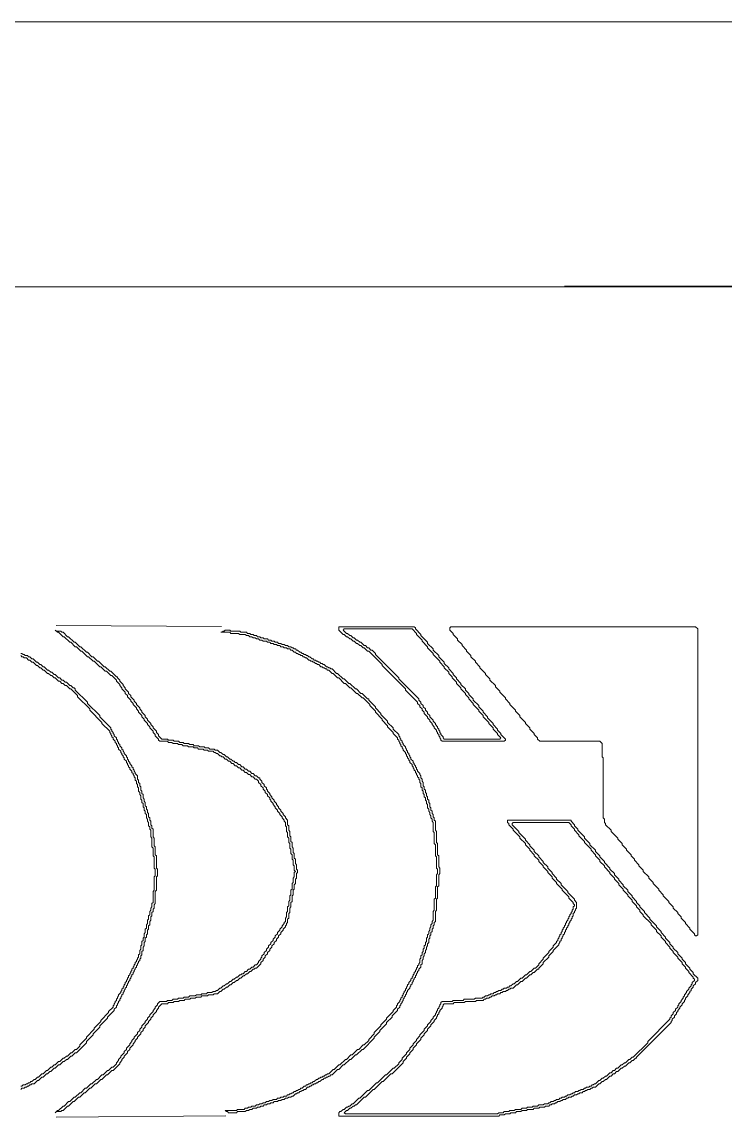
# Model space of a CAD drawing. Extents: x 233 to 5195, y 274 to 7291.
# Drawn here: x 1681 to 2314, y 6306 to 7291 of the extents above; entities that cross this region are included whole.
import ezdxf

# ---------------------------------------------------------------- set-up
doc = ezdxf.new("R2010")
doc.units = 0
for name, color, linetype, lineweight in [('TRACE_CURVE', 6, 'Continuous', 0), ('TRACE_STRAIGHT', 5, 'Continuous', 0), ('TRACE_TEXT_SYMBOL', 6, 'Continuous', 0)]:
    doc.layers.add(name, color=color, linetype=linetype, lineweight=lineweight)

msp = doc.modelspace()

# ---------------------------------------------------------------- linework, layer by layer
at = {"layer": 'TRACE_CURVE', "color": 6}
for points in [[(1711, 6744), (1713, 6742), (1714, 6742), (1718, 6738), (1719, 6738), (1724, 6733), (1725, 6733), (1729, 6729), (1730, 6729), (1734, 6725), (1735, 6725), (1740, 6720), (1741, 6720), (1745, 6716), (1746, 6716), (1751, 6711), (1752, 6711), (1756, 6707), (1757, 6707), (1761, 6703), (1762, 6703), (1766, 6699), (1766, 6698), (1769, 6695), (1769, 6694), (1771, 6692), (1771, 6691), (1774, 6688), (1774, 6687), (1776, 6685), (1776, 6684), (1779, 6681), (1779, 6680), (1781, 6678), (1781, 6677), (1784, 6674), (1784, 6673), (1786, 6671), (1786, 6670), (1789, 6667), (1789, 6666), (1791, 6664), (1791, 6663), (1794, 6660), (1794, 6659), (1796, 6657), (1796, 6656), (1799, 6653), (1799, 6652), (1801, 6650), (1801, 6649), (1804, 6646), (1804, 6645), (1805, 6644), (1812, 6644), (1813, 6643), (1816, 6643), (1817, 6642), (1821, 6642), (1822, 6641), (1825, 6641), (1826, 6640), (1830, 6640), (1831, 6639)], [(1745, 6720), (1744, 6720), (1740, 6724), (1739, 6724), (1734, 6729), (1733, 6729), (1729, 6733), (1728, 6733), (1723, 6738), (1722, 6738), (1718, 6742), (1717, 6742), (1716, 6743), (1712, 6743), (1711, 6744)], [(1864, 6744), (1863, 6743), (1862, 6743), (1861, 6742), (1860, 6742), (1868, 6742), (1869, 6741), (1876, 6741), (1877, 6740), (1882, 6740), (1883, 6739), (1885, 6739), (1886, 6738), (1888, 6738), (1889, 6737), (1891, 6737), (1892, 6736), (1894, 6736), (1895, 6735), (1897, 6735), (1898, 6734), (1901, 6734), (1902, 6733), (1904, 6733), (1905, 6732), (1907, 6732), (1908, 6731), (1910, 6731), (1911, 6730), (1913, 6730), (1914, 6729), (1916, 6729), (1917, 6728), (1919, 6728), (1920, 6727), (1922, 6727), (1923, 6726), (1924, 6726), (1926, 6724), (1927, 6724), (1928, 6723), (1929, 6723), (1930, 6722), (1931, 6722), (1932, 6721), (1933, 6721), (1934, 6720), (1935, 6720), (1936, 6719), (1937, 6719), (1939, 6717), (1940, 6717), (1941, 6716), (1942, 6716), (1943, 6715), (1944, 6715), (1945, 6714), (1946, 6714), (1947, 6713), (1948, 6713), (1950, 6711), (1951, 6711), (1952, 6710), (1953, 6710)], [(1953, 6713), (1952, 6713), (1951, 6714), (1950, 6714), (1949, 6715), (1948, 6715), (1947, 6716), (1946, 6716), (1945, 6717), (1944, 6717), (1943, 6718), (1942, 6718), (1940, 6720), (1939, 6720), (1938, 6721), (1937, 6721), (1936, 6722), (1935, 6722), (1934, 6723), (1933, 6723), (1932, 6724), (1931, 6724), (1929, 6726), (1928, 6726), (1927, 6727), (1926, 6727), (1925, 6728), (1924, 6728), (1923, 6729), (1921, 6729), (1920, 6730), (1918, 6730), (1917, 6731), (1915, 6731), (1914, 6732), (1912, 6732), (1911, 6733), (1909, 6733), (1908, 6734), (1906, 6734), (1905, 6735), (1903, 6735), (1902, 6736), (1899, 6736), (1898, 6737), (1896, 6737), (1895, 6738), (1893, 6738), (1892, 6739), (1890, 6739), (1889, 6740), (1887, 6740), (1886, 6741), (1884, 6741), (1883, 6742), (1878, 6742), (1877, 6743), (1869, 6743), (1868, 6744), (1864, 6744)], [(1729, 6690), (1729, 6691), (1728, 6692), (1727, 6692), (1725, 6694), (1724, 6694), (1721, 6697), (1720, 6697), (1718, 6699), (1717, 6699), (1715, 6701), (1714, 6701), (1711, 6704), (1710, 6704), (1708, 6706), (1707, 6706), (1705, 6708), (1704, 6708), (1701, 6711), (1700, 6711), (1698, 6713), (1697, 6713), (1695, 6715), (1694, 6715), (1691, 6718), (1690, 6718), (1688, 6720), (1687, 6720), (1686, 6721), (1684, 6721), (1683, 6722), (1682, 6722), (1681, 6723), (1680, 6723)], [(1680, 6721), (1681, 6720), (1682, 6720), (1683, 6719), (1685, 6719), (1687, 6717), (1688, 6717), (1690, 6715), (1691, 6715), (1694, 6712), (1695, 6712), (1697, 6710), (1698, 6710), (1700, 6708), (1701, 6708)], [(1860, 6634), (1859, 6634), (1857, 6636), (1855, 6636), (1854, 6637), (1850, 6637), (1849, 6638), (1846, 6638), (1845, 6639), (1841, 6639), (1840, 6640), (1836, 6640), (1835, 6641), (1832, 6641), (1831, 6642), (1827, 6642), (1826, 6643), (1823, 6643), (1822, 6644), (1818, 6644), (1817, 6645), (1813, 6645), (1812, 6646), (1807, 6646), (1804, 6649), (1804, 6650), (1802, 6652), (1802, 6653), (1799, 6656), (1799, 6657), (1797, 6659), (1797, 6660), (1794, 6663), (1794, 6664), (1792, 6666), (1792, 6667), (1789, 6670), (1789, 6671), (1787, 6673), (1787, 6674), (1784, 6677), (1784, 6678), (1782, 6680), (1782, 6681), (1779, 6684), (1779, 6685), (1777, 6687), (1777, 6688), (1774, 6691), (1774, 6692), (1772, 6694), (1772, 6695), (1769, 6698), (1769, 6699), (1767, 6701), (1767, 6702), (1766, 6702), (1761, 6707), (1760, 6707), (1756, 6711), (1755, 6711), (1750, 6716), (1749, 6716), (1745, 6720)], [(1701, 6708), (1704, 6705), (1705, 6705), (1707, 6703), (1708, 6703), (1710, 6701), (1711, 6701), (1714, 6698), (1715, 6698), (1717, 6696), (1718, 6696), (1720, 6694), (1721, 6694), (1724, 6691), (1725, 6691), (1731, 6685), (1731, 6684), (1742, 6673), (1742, 6672), (1753, 6661), (1753, 6660), (1760, 6653), (1760, 6652), (1761, 6651), (1761, 6650), (1762, 6649), (1762, 6648), (1763, 6647), (1763, 6646), (1765, 6644), (1765, 6643), (1766, 6642), (1766, 6641), (1767, 6640), (1767, 6639), (1768, 6638), (1768, 6637), (1770, 6635), (1770, 6634), (1771, 6633), (1771, 6632), (1772, 6631), (1772, 6630), (1773, 6629), (1773, 6628), (1775, 6626), (1775, 6625), (1776, 6624), (1776, 6623), (1777, 6622), (1777, 6621), (1778, 6620), (1778, 6619), (1780, 6617), (1780, 6616), (1781, 6615), (1781, 6614), (1782, 6613), (1782, 6612), (1783, 6611), (1783, 6609), (1784, 6608), (1784, 6606), (1785, 6605)], [(2040, 6611), (2040, 6613), (2039, 6614), (2039, 6615), (2037, 6617), (2037, 6618), (2036, 6619), (2036, 6620), (2035, 6621), (2035, 6622), (2034, 6623), (2034, 6624), (2033, 6625), (2033, 6626), (2031, 6628), (2031, 6629), (2030, 6630), (2030, 6631), (2029, 6632), (2029, 6633), (2028, 6634), (2028, 6635), (2027, 6636), (2027, 6637), (2026, 6638), (2026, 6639), (2024, 6641), (2024, 6642), (2023, 6643), (2023, 6644), (2022, 6645), (2022, 6646), (2021, 6647), (2021, 6648), (2020, 6649), (2020, 6650), (2015, 6655), (2015, 6656), (2010, 6661), (2010, 6662), (2004, 6668), (2004, 6669), (1999, 6674), (1999, 6675), (1993, 6681), (1993, 6682), (1992, 6682), (1987, 6687), (1986, 6687), (1982, 6691), (1981, 6691), (1976, 6696), (1975, 6696), (1971, 6700), (1970, 6700), (1965, 6705), (1964, 6705), (1960, 6709), (1959, 6709), (1958, 6710), (1957, 6710), (1956, 6711), (1955, 6711), (1953, 6713)], [(1953, 6710), (1954, 6709), (1955, 6709), (1956, 6708), (1957, 6708), (1960, 6705), (1961, 6705), (1965, 6701), (1966, 6701), (1971, 6696), (1972, 6696), (1976, 6692), (1977, 6692), (1982, 6687), (1983, 6687), (1987, 6683), (1988, 6683), (1994, 6677), (1994, 6676), (1999, 6671), (1999, 6670), (2005, 6664), (2005, 6663), (2010, 6658), (2010, 6657), (2015, 6652), (2015, 6651), (2019, 6647), (2019, 6646), (2020, 6645), (2020, 6644), (2021, 6643), (2021, 6642), (2022, 6641), (2022, 6640), (2023, 6639), (2023, 6638), (2024, 6637), (2024, 6636), (2026, 6634), (2026, 6633), (2027, 6632), (2027, 6631), (2028, 6630), (2028, 6629), (2029, 6628), (2029, 6627), (2030, 6626), (2030, 6625), (2032, 6623), (2032, 6622), (2033, 6621), (2033, 6620), (2034, 6619), (2034, 6618), (2035, 6617), (2035, 6616), (2036, 6615), (2036, 6614), (2037, 6613), (2037, 6612), (2038, 6611), (2038, 6610), (2039, 6609)], [(1795, 6579), (1794, 6580), (1794, 6582), (1793, 6583), (1793, 6585), (1792, 6586), (1792, 6589), (1791, 6590), (1791, 6592), (1790, 6593), (1790, 6596), (1789, 6597), (1789, 6599), (1788, 6600), (1788, 6603), (1787, 6604), (1787, 6606), (1786, 6607), (1786, 6609), (1785, 6610), (1785, 6613), (1783, 6615), (1783, 6616), (1782, 6617), (1782, 6618), (1781, 6619), (1781, 6620), (1780, 6621), (1780, 6622), (1778, 6624), (1778, 6625), (1777, 6626), (1777, 6627), (1776, 6628), (1776, 6629), (1775, 6630), (1775, 6631), (1773, 6633), (1773, 6634), (1772, 6635), (1772, 6636), (1771, 6637), (1771, 6638), (1769, 6640), (1769, 6641), (1768, 6642), (1768, 6643), (1767, 6644), (1767, 6645), (1766, 6646), (1766, 6647), (1764, 6649), (1764, 6650), (1763, 6651), (1763, 6652), (1762, 6653), (1762, 6654), (1761, 6655), (1761, 6656), (1751, 6666), (1751, 6667), (1740, 6678), (1740, 6679), (1729, 6690)], [(1831, 6639), (1835, 6639), (1836, 6638), (1839, 6638), (1840, 6637), (1844, 6637), (1845, 6636), (1848, 6636), (1849, 6635), (1853, 6635), (1854, 6634), (1855, 6634), (1856, 6633), (1857, 6633), (1859, 6631), (1860, 6631), (1861, 6630), (1862, 6630), (1864, 6628), (1865, 6628), (1867, 6626), (1868, 6626), (1870, 6624), (1871, 6624), (1873, 6622), (1874, 6622), (1876, 6620), (1877, 6620), (1879, 6618), (1880, 6618), (1882, 6616), (1883, 6616), (1885, 6614), (1886, 6614), (1888, 6612), (1889, 6612), (1891, 6610), (1892, 6610), (1894, 6608), (1894, 6607), (1896, 6605), (1896, 6604), (1898, 6602), (1898, 6601), (1900, 6599), (1900, 6598), (1902, 6596), (1902, 6595), (1904, 6593), (1904, 6592), (1905, 6591), (1905, 6590), (1907, 6588), (1907, 6587), (1909, 6585), (1909, 6584), (1911, 6582), (1911, 6581), (1913, 6579), (1913, 6578), (1915, 6576), (1915, 6575), (1917, 6573), (1917, 6572)], [(1926, 6539), (1926, 6543), (1925, 6544), (1925, 6548), (1924, 6549), (1924, 6553), (1923, 6554), (1923, 6558), (1922, 6559), (1922, 6563), (1921, 6564), (1921, 6568), (1920, 6569), (1920, 6573), (1918, 6575), (1918, 6576), (1916, 6578), (1916, 6579), (1914, 6581), (1914, 6582), (1912, 6584), (1912, 6585), (1910, 6587), (1910, 6588), (1908, 6590), (1908, 6591), (1906, 6593), (1906, 6594), (1904, 6596), (1904, 6597), (1902, 6599), (1902, 6600), (1901, 6601), (1901, 6602), (1899, 6604), (1899, 6605), (1897, 6607), (1897, 6608), (1895, 6610), (1895, 6611), (1894, 6611), (1892, 6613), (1891, 6613), (1889, 6615), (1888, 6615), (1886, 6617), (1885, 6617), (1883, 6619), (1882, 6619), (1880, 6621), (1879, 6621), (1877, 6623), (1876, 6623), (1874, 6625), (1873, 6625), (1872, 6626), (1871, 6626), (1869, 6628), (1868, 6628), (1866, 6630), (1865, 6630), (1863, 6632), (1862, 6632), (1860, 6634)], [(2039, 6609), (2039, 6607), (2040, 6606), (2040, 6603), (2041, 6602), (2041, 6600), (2042, 6599), (2042, 6597), (2043, 6596), (2043, 6594), (2044, 6593), (2044, 6591), (2045, 6590), (2045, 6588), (2046, 6587), (2046, 6584), (2047, 6583), (2047, 6581), (2048, 6580), (2048, 6578), (2049, 6577), (2049, 6575), (2050, 6574), (2050, 6572), (2051, 6571), (2051, 6563), (2052, 6562), (2052, 6552), (2053, 6551), (2053, 6541), (2054, 6540), (2054, 6530), (2055, 6529), (2055, 6525), (2054, 6524), (2054, 6514), (2053, 6513), (2053, 6503), (2052, 6502), (2052, 6492), (2051, 6491), (2051, 6483), (2050, 6482), (2050, 6480), (2049, 6479), (2049, 6477), (2048, 6476), (2048, 6474), (2047, 6473), (2047, 6471), (2046, 6470), (2046, 6468), (2045, 6467), (2045, 6464), (2044, 6463), (2044, 6461), (2043, 6460), (2043, 6458), (2042, 6457), (2042, 6455), (2041, 6454), (2041, 6452), (2040, 6451), (2040, 6449)], [(2042, 6450), (2043, 6451), (2043, 6453), (2044, 6454), (2044, 6456), (2045, 6457), (2045, 6459), (2046, 6460), (2046, 6462), (2047, 6463), (2047, 6466), (2048, 6467), (2048, 6469), (2049, 6470), (2049, 6472), (2050, 6473), (2050, 6475), (2051, 6476), (2051, 6478), (2052, 6479), (2052, 6481), (2053, 6482), (2053, 6491), (2054, 6492), (2054, 6502), (2055, 6503), (2055, 6513), (2056, 6514), (2056, 6524), (2057, 6525), (2057, 6530), (2056, 6531), (2056, 6541), (2055, 6542), (2055, 6552), (2054, 6553), (2054, 6563), (2053, 6564), (2053, 6572), (2052, 6573), (2052, 6575), (2051, 6576), (2051, 6578), (2050, 6579), (2050, 6581), (2049, 6582), (2049, 6584), (2048, 6585), (2048, 6588), (2047, 6589), (2047, 6591), (2046, 6592), (2046, 6594), (2045, 6595), (2045, 6597), (2044, 6598), (2044, 6600), (2043, 6601), (2043, 6603), (2042, 6604), (2042, 6607), (2041, 6608), (2041, 6610), (2040, 6611)], [(1785, 6605), (1785, 6603), (1786, 6602), (1786, 6599), (1787, 6598), (1787, 6596), (1788, 6595), (1788, 6592), (1789, 6591), (1789, 6589), (1790, 6588), (1790, 6585), (1791, 6584), (1791, 6582), (1792, 6581), (1792, 6579), (1793, 6578), (1793, 6575), (1794, 6574), (1794, 6572), (1795, 6571), (1795, 6568), (1796, 6567), (1796, 6565), (1797, 6564), (1797, 6558), (1798, 6557), (1798, 6549), (1799, 6548), (1799, 6541), (1800, 6540), (1800, 6530), (1801, 6529), (1801, 6523), (1800, 6522), (1800, 6510), (1799, 6509), (1799, 6499), (1798, 6498), (1798, 6495), (1797, 6494), (1797, 6492), (1796, 6491), (1796, 6488), (1795, 6487), (1795, 6484), (1794, 6483), (1794, 6480), (1793, 6479), (1793, 6476), (1792, 6475), (1792, 6472), (1791, 6471), (1791, 6468), (1790, 6467), (1790, 6465), (1789, 6464), (1789, 6461), (1788, 6460), (1788, 6457), (1787, 6456), (1787, 6453), (1786, 6452), (1786, 6450)], [(1780, 6433), (1780, 6434), (1781, 6435), (1781, 6436), (1782, 6437), (1782, 6438), (1783, 6439), (1783, 6440), (1784, 6441), (1784, 6442), (1785, 6443), (1785, 6444), (1786, 6445), (1786, 6446), (1787, 6447), (1787, 6448), (1788, 6449), (1788, 6451), (1789, 6452), (1789, 6455), (1790, 6456), (1790, 6459), (1791, 6460), (1791, 6463), (1792, 6464), (1792, 6467), (1793, 6468), (1793, 6470), (1794, 6471), (1794, 6474), (1795, 6475), (1795, 6478), (1796, 6479), (1796, 6482), (1797, 6483), (1797, 6486), (1798, 6487), (1798, 6490), (1799, 6491), (1799, 6493), (1800, 6494), (1800, 6497), (1801, 6498), (1801, 6509), (1802, 6510), (1802, 6522), (1803, 6523), (1803, 6529), (1802, 6530), (1802, 6541), (1801, 6542), (1801, 6549), (1800, 6550), (1800, 6557), (1799, 6558), (1799, 6565), (1798, 6566), (1798, 6568), (1797, 6569), (1797, 6572), (1796, 6573), (1796, 6575), (1795, 6576), (1795, 6579)], [(1917, 6572), (1918, 6571), (1918, 6568), (1919, 6567), (1919, 6563), (1920, 6562), (1920, 6558), (1921, 6557), (1921, 6553), (1922, 6552), (1922, 6548), (1923, 6547), (1923, 6543), (1924, 6542), (1924, 6538), (1925, 6537), (1925, 6533), (1926, 6532), (1926, 6528), (1927, 6527), (1926, 6526), (1926, 6522), (1925, 6521), (1925, 6517), (1924, 6516), (1924, 6511), (1923, 6510), (1923, 6506), (1922, 6505), (1922, 6501), (1921, 6500), (1921, 6496), (1920, 6495), (1920, 6491), (1919, 6490), (1919, 6486), (1918, 6485), (1918, 6482), (1917, 6481), (1917, 6480), (1915, 6478), (1915, 6477), (1913, 6475), (1913, 6474), (1911, 6472), (1911, 6471), (1909, 6469), (1909, 6468), (1907, 6466), (1907, 6465), (1905, 6463), (1905, 6462), (1903, 6460), (1903, 6459), (1901, 6457), (1901, 6456), (1899, 6454), (1899, 6453), (1897, 6451), (1897, 6450), (1896, 6449), (1896, 6448), (1894, 6446), (1894, 6445)], [(1875, 6429), (1877, 6431), (1878, 6431), (1880, 6433), (1881, 6433), (1883, 6435), (1884, 6435), (1886, 6437), (1887, 6437), (1889, 6439), (1890, 6439), (1891, 6440), (1892, 6440), (1896, 6444), (1896, 6445), (1898, 6447), (1898, 6448), (1900, 6450), (1900, 6451), (1902, 6453), (1902, 6454), (1904, 6456), (1904, 6457), (1906, 6459), (1906, 6460), (1908, 6462), (1908, 6463), (1910, 6465), (1910, 6466), (1912, 6468), (1912, 6469), (1914, 6471), (1914, 6472), (1916, 6474), (1916, 6475), (1918, 6477), (1918, 6478), (1919, 6479), (1919, 6480), (1920, 6481), (1920, 6484), (1921, 6485), (1921, 6489), (1922, 6490), (1922, 6494), (1923, 6495), (1923, 6499), (1924, 6500), (1924, 6505), (1925, 6506), (1925, 6510), (1926, 6511), (1926, 6515), (1927, 6516), (1927, 6520), (1928, 6521), (1928, 6525), (1929, 6526), (1929, 6528), (1928, 6529), (1928, 6533), (1927, 6534), (1927, 6538), (1926, 6539)], [(1786, 6450), (1785, 6449), (1785, 6448), (1784, 6447), (1784, 6446), (1783, 6445), (1783, 6444), (1782, 6443), (1782, 6442), (1781, 6441), (1781, 6440), (1780, 6439), (1780, 6438), (1779, 6437), (1779, 6436), (1778, 6435), (1778, 6434), (1777, 6433), (1777, 6432), (1776, 6431), (1776, 6430), (1775, 6429), (1775, 6428), (1774, 6427), (1774, 6426), (1773, 6425), (1773, 6424), (1772, 6423), (1772, 6422), (1771, 6421), (1771, 6420), (1770, 6419), (1770, 6418), (1768, 6416), (1768, 6415), (1767, 6414), (1767, 6413), (1766, 6412), (1766, 6411), (1765, 6410), (1765, 6409), (1764, 6408), (1764, 6407), (1763, 6406), (1763, 6405), (1759, 6401), (1759, 6400), (1752, 6393), (1752, 6392), (1746, 6386), (1746, 6385), (1739, 6378), (1739, 6377), (1733, 6371), (1733, 6370), (1730, 6367), (1729, 6367), (1726, 6364), (1725, 6364), (1722, 6361), (1721, 6361), (1719, 6359), (1718, 6359), (1715, 6356)], [(1957, 6343), (1958, 6343), (1959, 6344), (1960, 6344), (1965, 6349), (1966, 6349), (1970, 6353), (1971, 6353), (1976, 6358), (1977, 6358), (1981, 6362), (1982, 6362), (1987, 6367), (1988, 6367), (1998, 6377), (1998, 6378), (2003, 6383), (2003, 6384), (2009, 6390), (2009, 6391), (2014, 6396), (2014, 6397), (2019, 6402), (2019, 6403), (2021, 6405), (2021, 6406), (2022, 6407), (2022, 6408), (2023, 6409), (2023, 6410), (2024, 6411), (2024, 6412), (2025, 6413), (2025, 6414), (2026, 6415), (2026, 6416), (2027, 6417), (2027, 6418), (2028, 6419), (2028, 6420), (2030, 6422), (2030, 6423), (2031, 6424), (2031, 6425), (2032, 6426), (2032, 6427), (2033, 6428), (2033, 6429), (2034, 6430), (2034, 6431), (2035, 6432), (2035, 6433), (2036, 6434), (2036, 6435), (2037, 6436), (2037, 6437), (2038, 6438), (2038, 6439), (2040, 6441), (2040, 6443), (2041, 6444), (2041, 6447), (2042, 6448), (2042, 6450)], [(1894, 6445), (1892, 6443), (1891, 6443), (1889, 6441), (1888, 6441), (1886, 6439), (1885, 6439), (1883, 6437), (1882, 6437), (1880, 6435), (1879, 6435), (1878, 6434), (1877, 6434), (1875, 6432), (1874, 6432), (1872, 6430), (1871, 6430), (1869, 6428), (1868, 6428), (1866, 6426), (1865, 6426), (1863, 6424), (1862, 6424), (1860, 6422), (1859, 6422), (1857, 6420), (1856, 6420), (1855, 6419), (1853, 6419), (1852, 6418), (1848, 6418), (1847, 6417), (1843, 6417), (1842, 6416), (1838, 6416), (1837, 6415), (1832, 6415), (1831, 6414), (1827, 6414), (1826, 6413), (1822, 6413), (1821, 6412), (1817, 6412), (1816, 6411), (1812, 6411), (1811, 6410), (1805, 6410), (1803, 6408), (1803, 6407), (1801, 6405), (1801, 6404), (1799, 6402), (1799, 6401), (1796, 6398), (1796, 6397), (1794, 6395), (1794, 6394), (1792, 6392), (1792, 6391), (1789, 6388), (1789, 6387), (1787, 6385), (1787, 6384), (1785, 6382)], [(2040, 6449), (2039, 6448), (2039, 6445), (2038, 6444), (2038, 6443), (2037, 6442), (2037, 6441), (2036, 6440), (2036, 6439), (2035, 6438), (2035, 6437), (2034, 6436), (2034, 6435), (2033, 6434), (2033, 6433), (2032, 6432), (2032, 6431), (2031, 6430), (2031, 6429), (2029, 6427), (2029, 6426), (2028, 6425), (2028, 6424), (2027, 6423), (2027, 6422), (2026, 6421), (2026, 6420), (2025, 6419), (2025, 6418), (2024, 6417), (2024, 6416), (2023, 6415), (2023, 6414), (2022, 6413), (2022, 6412), (2021, 6411), (2021, 6410), (2019, 6408), (2019, 6407), (2018, 6406), (2018, 6405), (2015, 6402), (2015, 6401), (2009, 6395), (2009, 6394), (2004, 6389), (2004, 6388), (1998, 6382), (1998, 6381), (1993, 6376), (1993, 6375), (1989, 6371), (1988, 6371), (1984, 6367), (1983, 6367), (1978, 6362), (1977, 6362), (1973, 6358), (1972, 6358), (1967, 6353), (1966, 6353), (1962, 6349), (1961, 6349), (1957, 6345)], [(1687, 6334), (1688, 6335), (1689, 6335), (1690, 6336), (1692, 6336), (1695, 6339), (1696, 6339), (1699, 6342), (1700, 6342), (1703, 6345), (1704, 6345), (1706, 6347), (1707, 6347), (1710, 6350), (1711, 6350), (1714, 6353), (1715, 6353), (1718, 6356), (1719, 6356), (1721, 6358), (1722, 6358), (1725, 6361), (1726, 6361), (1729, 6364), (1730, 6364), (1739, 6373), (1739, 6374), (1745, 6380), (1745, 6381), (1751, 6387), (1751, 6388), (1758, 6395), (1758, 6396), (1764, 6402), (1764, 6403), (1766, 6405), (1766, 6406), (1767, 6407), (1767, 6408), (1768, 6409), (1768, 6410), (1769, 6411), (1769, 6412), (1770, 6413), (1770, 6414), (1771, 6415), (1771, 6416), (1772, 6417), (1772, 6418), (1773, 6419), (1773, 6420), (1774, 6421), (1774, 6422), (1775, 6423), (1775, 6424), (1776, 6425), (1776, 6426), (1777, 6427), (1777, 6428), (1778, 6429), (1778, 6430), (1779, 6431), (1779, 6432), (1780, 6433)], [(1769, 6354), (1769, 6355), (1771, 6357), (1771, 6358), (1773, 6360), (1773, 6361), (1776, 6364), (1776, 6365), (1778, 6367), (1778, 6368), (1781, 6371), (1781, 6372), (1783, 6374), (1783, 6375), (1785, 6377), (1785, 6378), (1788, 6381), (1788, 6382), (1790, 6384), (1790, 6385), (1792, 6387), (1792, 6388), (1795, 6391), (1795, 6392), (1797, 6394), (1797, 6395), (1799, 6397), (1799, 6398), (1802, 6401), (1802, 6402), (1804, 6404), (1804, 6405), (1807, 6408), (1812, 6408), (1813, 6409), (1817, 6409), (1818, 6410), (1822, 6410), (1823, 6411), (1827, 6411), (1828, 6412), (1832, 6412), (1833, 6413), (1837, 6413), (1838, 6414), (1842, 6414), (1843, 6415), (1848, 6415), (1849, 6416), (1853, 6416), (1854, 6417), (1857, 6417), (1859, 6419), (1860, 6419), (1862, 6421), (1863, 6421), (1865, 6423), (1866, 6423), (1868, 6425), (1869, 6425), (1871, 6427), (1872, 6427), (1874, 6429), (1875, 6429)], [(1785, 6382), (1785, 6381), (1782, 6378), (1782, 6377), (1780, 6375), (1780, 6374), (1778, 6372), (1778, 6371), (1775, 6368), (1775, 6367), (1773, 6365), (1773, 6364), (1770, 6361), (1770, 6360), (1768, 6358), (1768, 6357), (1766, 6355), (1766, 6354), (1763, 6351), (1762, 6351), (1759, 6348), (1758, 6348), (1754, 6344), (1753, 6344), (1749, 6340), (1748, 6340), (1744, 6336), (1743, 6336), (1739, 6332), (1738, 6332), (1734, 6328), (1733, 6328), (1729, 6324), (1728, 6324), (1724, 6320), (1723, 6320), (1719, 6316), (1718, 6316), (1714, 6312), (1713, 6312), (1711, 6310), (1712, 6311), (1716, 6311), (1717, 6312), (1718, 6312), (1722, 6316), (1723, 6316), (1727, 6320), (1728, 6320), (1732, 6324), (1733, 6324), (1737, 6328), (1738, 6328), (1742, 6332), (1743, 6332), (1747, 6336), (1748, 6336), (1752, 6340), (1753, 6340), (1757, 6344), (1758, 6344), (1762, 6348), (1763, 6348), (1769, 6354)], [(1715, 6356), (1714, 6356), (1711, 6353), (1710, 6353), (1708, 6351), (1707, 6351), (1704, 6348), (1703, 6348), (1700, 6345), (1699, 6345), (1696, 6342), (1695, 6342), (1693, 6340), (1692, 6340), (1690, 6338), (1689, 6338), (1688, 6337), (1687, 6337), (1686, 6336), (1685, 6336), (1684, 6335), (1682, 6335), (1681, 6334), (1680, 6334)], [(1957, 6345), (1956, 6345), (1955, 6344), (1954, 6344), (1953, 6343), (1952, 6343), (1951, 6342), (1950, 6342), (1949, 6341), (1948, 6341), (1947, 6340), (1946, 6340), (1944, 6338), (1943, 6338), (1942, 6337), (1941, 6337), (1940, 6336), (1939, 6336), (1938, 6335), (1937, 6335), (1936, 6334), (1935, 6334), (1933, 6332), (1932, 6332), (1931, 6331), (1930, 6331), (1929, 6330), (1928, 6330), (1927, 6329), (1926, 6329), (1925, 6328), (1924, 6328), (1923, 6327), (1922, 6327), (1921, 6326), (1920, 6326), (1919, 6325), (1917, 6325), (1916, 6324), (1914, 6324), (1913, 6323), (1911, 6323), (1910, 6322), (1907, 6322), (1906, 6321), (1904, 6321), (1903, 6320), (1901, 6320), (1900, 6319), (1898, 6319), (1897, 6318), (1895, 6318), (1894, 6317), (1892, 6317), (1891, 6316), (1888, 6316), (1887, 6315), (1885, 6315), (1884, 6314), (1882, 6314), (1881, 6313), (1875, 6313), (1874, 6312), (1864, 6312)], [(1864, 6312), (1865, 6311), (1866, 6311), (1867, 6310), (1874, 6310), (1875, 6311), (1882, 6311), (1883, 6312), (1885, 6312), (1886, 6313), (1888, 6313), (1889, 6314), (1892, 6314), (1893, 6315), (1895, 6315), (1896, 6316), (1898, 6316), (1899, 6317), (1901, 6317), (1902, 6318), (1904, 6318), (1905, 6319), (1907, 6319), (1908, 6320), (1911, 6320), (1912, 6321), (1914, 6321), (1915, 6322), (1917, 6322), (1918, 6323), (1920, 6323), (1921, 6324), (1923, 6324), (1924, 6325), (1925, 6325), (1927, 6327), (1928, 6327), (1929, 6328), (1930, 6328), (1931, 6329), (1932, 6329), (1933, 6330), (1934, 6330), (1935, 6331), (1936, 6331), (1938, 6333), (1939, 6333), (1940, 6334), (1941, 6334), (1942, 6335), (1943, 6335), (1944, 6336), (1945, 6336), (1946, 6337), (1947, 6337), (1948, 6338), (1949, 6338), (1951, 6340), (1952, 6340), (1953, 6341), (1954, 6341), (1955, 6342), (1956, 6342), (1957, 6343)], [(1680, 6331), (1681, 6332), (1683, 6332), (1684, 6333), (1685, 6333), (1686, 6334), (1687, 6334)]]:
    msp.add_lwpolyline(points, dxfattribs=at)
at = {"layer": 'TRACE_STRAIGHT', "color": 5}
for p, q in [((234.38, 7290.74), (5194.38, 7290.74)), ((825.62, 7052.62), (4956.88, 7052.62)), ((2169, 7053), (2397, 7053)), ((1711.86, 6748.1), (1860.62, 6747.09)), ((1711.86, 6306.09), (1864.38, 6307.31))]:
    msp.add_line(p, q, dxfattribs=at)
at = {"layer": 'TRACE_TEXT_SYMBOL', "color": 6}
for points in [[(1966, 6747), (1966, 6744), (1970, 6740), (1971, 6740), (1973, 6738), (1974, 6738), (1976, 6736), (1977, 6736), (1979, 6734), (1980, 6734), (1982, 6732), (1983, 6732), (1985, 6730), (1986, 6730), (1988, 6728), (1989, 6728), (1992, 6725), (1993, 6725), (2005, 6713), (2005, 6712), (2026, 6691), (2026, 6690), (2037, 6679), (2037, 6678), (2039, 6676), (2039, 6675), (2041, 6673), (2041, 6672), (2043, 6670), (2043, 6669), (2046, 6666), (2046, 6665), (2048, 6663), (2048, 6662), (2050, 6660), (2050, 6659), (2052, 6657), (2052, 6656), (2054, 6654), (2054, 6653), (2055, 6652), (2055, 6651), (2056, 6650), (2056, 6649), (2057, 6648), (2057, 6647), (2058, 6646), (2058, 6645), (2059, 6644), (2115, 6644), (2116, 6645), (2116, 6646), (2112, 6650), (2112, 6651), (2109, 6654), (2109, 6655), (2105, 6659), (2105, 6660), (2100, 6665), (2100, 6666), (2096, 6670), (2096, 6671), (2092, 6675), (2092, 6676)], [(2092, 6676), (2087, 6681), (2087, 6682), (2083, 6686), (2083, 6687), (2080, 6690), (2080, 6691), (2076, 6695), (2076, 6696), (2072, 6700), (2072, 6701), (2069, 6704), (2069, 6705), (2065, 6709), (2065, 6710), (2061, 6714), (2061, 6715), (2056, 6720), (2056, 6721), (2051, 6726), (2051, 6727), (2046, 6732), (2046, 6733), (2040, 6739), (2040, 6740), (2035, 6745), (2035, 6746), (2034, 6747), (1966, 6747)], [(1970, 6744), (1971, 6745), (2032, 6745), (2036, 6741), (2036, 6740), (2041, 6735), (2041, 6734), (2046, 6729), (2046, 6728), (2051, 6723), (2051, 6722), (2057, 6716), (2057, 6715), (2061, 6711), (2061, 6710), (2065, 6706), (2065, 6705), (2068, 6702), (2068, 6701), (2072, 6697), (2072, 6696), (2076, 6692), (2076, 6691), (2080, 6687), (2080, 6686), (2083, 6683), (2083, 6682), (2087, 6678), (2087, 6677), (2092, 6672), (2092, 6671), (2096, 6667), (2096, 6666), (2101, 6661), (2101, 6660), (2105, 6656), (2105, 6655), (2109, 6651), (2109, 6650), (2112, 6647), (2111, 6646), (2061, 6646), (2060, 6647), (2060, 6648), (2058, 6650), (2058, 6651), (2057, 6652), (2057, 6653), (2056, 6654), (2056, 6655), (2055, 6656), (2055, 6657), (2053, 6659), (2053, 6660), (2051, 6662), (2051, 6663), (2048, 6666), (2048, 6667), (2046, 6669), (2046, 6670), (2044, 6672), (2044, 6673), (2042, 6675), (2042, 6676)], [(2067, 6747), (2066, 6746), (2066, 6744), (2069, 6741), (2069, 6740), (2073, 6736), (2073, 6735), (2077, 6731), (2077, 6730), (2081, 6726), (2081, 6725), (2085, 6721), (2085, 6720), (2089, 6716), (2089, 6715), (2093, 6711), (2093, 6710), (2098, 6705), (2098, 6704), (2102, 6700), (2102, 6699), (2107, 6694), (2107, 6693), (2111, 6689), (2111, 6688), (2116, 6683), (2116, 6682), (2120, 6678), (2120, 6677), (2125, 6672), (2125, 6671), (2129, 6667), (2129, 6666), (2134, 6661), (2134, 6660), (2138, 6656), (2138, 6655), (2142, 6651), (2142, 6650), (2145, 6647), (2145, 6646), (2147, 6644), (2201, 6644), (2203, 6642), (2203, 6630), (2204, 6629), (2204, 6575), (2205, 6574), (2205, 6571), (2206, 6570), (2206, 6569), (2211, 6564), (2211, 6563), (2217, 6557), (2217, 6556), (2221, 6552), (2221, 6551), (2225, 6547), (2225, 6546), (2229, 6542), (2229, 6541), (2232, 6538), (2232, 6537), (2236, 6533)], [(2236, 6533), (2236, 6532), (2240, 6528), (2240, 6527), (2245, 6522), (2245, 6521), (2249, 6517), (2249, 6516), (2254, 6511), (2254, 6510), (2258, 6506), (2258, 6505), (2263, 6500), (2263, 6499), (2267, 6495), (2267, 6494), (2271, 6490), (2271, 6489), (2274, 6486), (2274, 6485), (2278, 6481), (2278, 6480), (2282, 6476), (2282, 6475), (2286, 6471), (2286, 6470), (2287, 6469), (2288, 6469), (2289, 6470), (2289, 6745), (2287, 6747), (2067, 6747)], [(2042, 6676), (2040, 6678), (2040, 6679), (2038, 6681), (2038, 6682), (2020, 6700), (2020, 6701), (1999, 6722), (1999, 6723), (1996, 6726), (1995, 6726), (1993, 6728), (1992, 6728), (1990, 6730), (1989, 6730), (1986, 6733), (1985, 6733), (1983, 6735), (1982, 6735), (1980, 6737), (1979, 6737), (1977, 6739), (1976, 6739), (1974, 6741), (1973, 6741), (1970, 6744)], [(2118, 6573), (2118, 6571), (2119, 6570), (2119, 6569), (2123, 6565), (2123, 6564), (2129, 6558), (2129, 6557), (2134, 6552), (2134, 6551), (2138, 6547), (2138, 6546), (2142, 6542), (2142, 6541), (2146, 6537), (2146, 6536), (2150, 6532), (2150, 6531), (2154, 6527), (2154, 6526), (2158, 6522), (2158, 6521), (2162, 6517), (2162, 6516), (2167, 6511), (2167, 6510), (2173, 6504), (2173, 6503), (2177, 6499), (2177, 6498), (2178, 6497), (2178, 6496), (2177, 6495), (2177, 6493), (2176, 6492), (2176, 6491), (2175, 6490), (2175, 6489), (2174, 6488), (2174, 6487), (2173, 6486), (2173, 6485), (2172, 6484), (2172, 6483), (2171, 6482), (2171, 6481), (2170, 6480), (2170, 6479), (2169, 6478), (2169, 6477), (2168, 6476), (2168, 6475), (2167, 6474), (2167, 6473), (2166, 6472), (2166, 6471), (2165, 6470), (2165, 6469), (2164, 6468), (2164, 6467), (2163, 6466), (2163, 6465), (2162, 6464), (2162, 6463)], [(2210, 6530), (2205, 6535), (2205, 6536), (2201, 6540), (2201, 6541), (2197, 6545), (2197, 6546), (2192, 6551), (2192, 6552), (2187, 6557), (2187, 6558), (2181, 6564), (2181, 6565), (2178, 6568), (2178, 6569), (2175, 6572), (2175, 6573), (2118, 6573)], [(2122, 6570), (2123, 6571), (2173, 6571), (2175, 6569), (2175, 6568), (2178, 6565), (2178, 6564), (2182, 6560), (2182, 6559), (2187, 6554), (2187, 6553), (2193, 6547), (2193, 6546), (2197, 6542), (2197, 6541), (2201, 6537), (2201, 6536), (2205, 6532), (2205, 6531), (2210, 6526), (2210, 6525), (2214, 6521), (2214, 6520), (2218, 6516), (2218, 6515), (2222, 6511), (2222, 6510), (2226, 6506), (2226, 6505), (2230, 6501), (2230, 6500), (2234, 6496), (2234, 6495), (2237, 6492), (2237, 6491), (2240, 6488), (2240, 6487), (2247, 6480), (2247, 6479), (2252, 6474), (2252, 6473), (2256, 6469), (2256, 6468), (2260, 6464), (2260, 6463), (2264, 6459), (2264, 6458), (2267, 6455), (2267, 6454), (2271, 6450), (2271, 6449), (2275, 6445), (2275, 6444), (2278, 6441), (2278, 6440), (2281, 6437), (2281, 6436), (2285, 6432), (2285, 6431), (2286, 6430), (2286, 6429), (2284, 6427), (2284, 6426), (2283, 6425)], [(2138, 6550), (2138, 6551), (2134, 6555), (2134, 6556), (2128, 6562), (2128, 6563), (2122, 6569), (2122, 6570)], [(2141, 6436), (2142, 6436), (2145, 6439), (2146, 6439), (2146, 6440), (2150, 6444), (2150, 6445), (2155, 6450), (2155, 6451), (2159, 6455), (2159, 6456), (2164, 6461), (2164, 6462), (2165, 6463), (2165, 6464), (2166, 6465), (2166, 6466), (2167, 6467), (2167, 6468), (2168, 6469), (2168, 6470), (2169, 6471), (2169, 6472), (2170, 6473), (2170, 6474), (2171, 6475), (2171, 6476), (2172, 6477), (2172, 6478), (2173, 6479), (2173, 6480), (2174, 6481), (2174, 6482), (2175, 6483), (2175, 6484), (2176, 6485), (2176, 6486), (2177, 6487), (2177, 6489), (2178, 6490), (2178, 6491), (2179, 6492), (2179, 6493), (2180, 6494), (2180, 6499), (2178, 6501), (2178, 6502), (2172, 6508), (2172, 6509), (2166, 6515), (2166, 6516), (2162, 6520), (2162, 6521), (2158, 6525), (2158, 6526), (2154, 6530), (2154, 6531), (2150, 6535), (2150, 6536), (2146, 6540), (2146, 6541), (2142, 6545), (2142, 6546), (2138, 6550)], [(2270, 6399), (2270, 6400), (2271, 6401), (2271, 6402), (2273, 6404), (2273, 6405), (2275, 6407), (2275, 6408), (2277, 6410), (2277, 6411), (2278, 6412), (2278, 6413), (2280, 6415), (2280, 6416), (2282, 6418), (2282, 6419), (2283, 6420), (2283, 6421), (2285, 6423), (2285, 6424), (2287, 6426), (2287, 6427), (2289, 6429), (2289, 6431), (2285, 6435), (2285, 6436), (2282, 6439), (2282, 6440), (2278, 6444), (2278, 6445), (2275, 6448), (2275, 6449), (2271, 6453), (2271, 6454), (2267, 6458), (2267, 6459), (2264, 6462), (2264, 6463), (2260, 6467), (2260, 6468), (2256, 6472), (2256, 6473), (2252, 6477), (2252, 6478), (2246, 6484), (2246, 6485), (2241, 6490), (2241, 6491), (2237, 6495), (2237, 6496), (2234, 6499), (2234, 6500), (2230, 6504), (2230, 6505), (2226, 6509), (2226, 6510), (2222, 6514), (2222, 6515), (2218, 6519), (2218, 6520), (2214, 6524), (2214, 6525), (2210, 6529), (2210, 6530)], [(2162, 6463), (2159, 6460), (2159, 6459), (2155, 6455), (2155, 6454), (2150, 6449), (2150, 6448), (2146, 6444), (2146, 6443), (2143, 6440), (2142, 6440), (2139, 6437), (2138, 6437), (2135, 6434), (2134, 6434), (2131, 6431), (2130, 6431), (2127, 6428), (2126, 6428), (2124, 6426), (2123, 6426), (2121, 6424), (2120, 6424), (2119, 6423), (2118, 6423), (2117, 6422), (2115, 6422), (2114, 6421), (2113, 6421), (2112, 6420), (2110, 6420), (2109, 6419), (2108, 6419), (2107, 6418), (2106, 6418), (2105, 6417), (2103, 6417), (2102, 6416), (2101, 6416), (2100, 6415), (2098, 6415), (2097, 6414), (2096, 6414), (2095, 6413), (2089, 6413), (2088, 6412), (2079, 6412), (2078, 6411), (2069, 6411), (2068, 6410), (2059, 6410), (2058, 6409), (2058, 6408), (2057, 6407), (2057, 6406), (2056, 6405), (2056, 6404), (2055, 6403), (2055, 6402), (2054, 6401), (2054, 6400), (2053, 6399), (2053, 6398), (2051, 6396)], [(2033, 6368), (2036, 6371), (2036, 6372), (2040, 6376), (2040, 6377), (2043, 6380), (2043, 6381), (2046, 6384), (2046, 6385), (2049, 6388), (2049, 6389), (2052, 6392), (2052, 6393), (2054, 6395), (2054, 6396), (2055, 6397), (2055, 6398), (2056, 6399), (2056, 6400), (2057, 6401), (2057, 6402), (2059, 6404), (2059, 6405), (2060, 6406), (2060, 6407), (2061, 6408), (2069, 6408), (2070, 6409), (2079, 6409), (2080, 6410), (2089, 6410), (2090, 6411), (2096, 6411), (2097, 6412), (2098, 6412), (2099, 6413), (2101, 6413), (2102, 6414), (2103, 6414), (2104, 6415), (2106, 6415), (2107, 6416), (2108, 6416), (2109, 6417), (2111, 6417), (2112, 6418), (2113, 6418), (2114, 6419), (2116, 6419), (2117, 6420), (2118, 6420), (2119, 6421), (2120, 6421), (2121, 6422), (2123, 6422), (2126, 6425), (2127, 6425), (2130, 6428), (2131, 6428), (2134, 6431), (2135, 6431), (2138, 6434), (2139, 6434), (2141, 6436)], [(2283, 6425), (2283, 6424), (2281, 6422), (2281, 6421), (2279, 6419), (2279, 6418), (2277, 6416), (2277, 6415), (2276, 6414), (2276, 6413), (2274, 6411), (2274, 6410), (2272, 6408), (2272, 6407), (2271, 6406), (2271, 6405), (2269, 6403), (2269, 6402), (2267, 6400), (2267, 6399), (2265, 6397), (2265, 6396), (2264, 6395), (2264, 6394), (2244, 6374), (2244, 6373), (2231, 6360), (2230, 6360), (2228, 6358), (2227, 6358), (2224, 6355), (2223, 6355), (2221, 6353), (2220, 6353), (2217, 6350), (2216, 6350), (2214, 6348), (2213, 6348), (2211, 6346), (2210, 6346), (2207, 6343), (2206, 6343), (2204, 6341), (2203, 6341), (2201, 6339), (2200, 6339), (2197, 6336), (2196, 6336), (2195, 6335), (2194, 6335), (2193, 6334), (2192, 6334), (2191, 6333), (2189, 6333), (2188, 6332), (2187, 6332), (2186, 6331), (2184, 6331), (2183, 6330), (2182, 6330), (2181, 6329), (2179, 6329), (2178, 6328), (2177, 6328)], [(2051, 6396), (2051, 6395), (2049, 6393), (2049, 6392), (2046, 6389), (2046, 6388), (2043, 6385), (2043, 6384), (2039, 6380), (2039, 6379), (2036, 6376), (2036, 6375), (2033, 6372), (2033, 6371), (2030, 6368), (2030, 6367), (2027, 6364), (2027, 6363), (2023, 6359), (2023, 6358), (2020, 6355), (2020, 6354), (2016, 6350), (2015, 6350), (2009, 6344), (2008, 6344), (2001, 6337), (2000, 6337), (1993, 6330), (1992, 6330), (1985, 6323), (1984, 6323), (1979, 6318), (1978, 6318), (1976, 6316), (1975, 6316), (1974, 6315), (1973, 6315), (1971, 6313), (1970, 6313), (1968, 6311), (1967, 6311), (1966, 6310), (1966, 6307), (2110, 6307), (2111, 6308), (2115, 6308), (2116, 6309), (2120, 6309), (2121, 6310), (2125, 6310), (2126, 6311), (2130, 6311), (2131, 6312), (2135, 6312), (2136, 6313), (2141, 6313), (2142, 6314), (2146, 6314), (2147, 6315), (2151, 6315), (2152, 6316), (2155, 6316), (2156, 6317)], [(2156, 6317), (2157, 6317), (2158, 6318), (2160, 6318), (2161, 6319), (2162, 6319), (2163, 6320), (2165, 6320), (2166, 6321), (2167, 6321), (2168, 6322), (2170, 6322), (2171, 6323), (2172, 6323), (2173, 6324), (2175, 6324), (2176, 6325), (2177, 6325), (2178, 6326), (2180, 6326), (2181, 6327), (2182, 6327), (2183, 6328), (2185, 6328), (2186, 6329), (2187, 6329), (2188, 6330), (2189, 6330), (2190, 6331), (2192, 6331), (2193, 6332), (2194, 6332), (2195, 6333), (2197, 6333), (2200, 6336), (2201, 6336), (2203, 6338), (2204, 6338), (2206, 6340), (2207, 6340), (2210, 6343), (2211, 6343), (2213, 6345), (2214, 6345), (2216, 6347), (2217, 6347), (2220, 6350), (2221, 6350), (2223, 6352), (2224, 6352), (2227, 6355), (2228, 6355), (2230, 6357), (2231, 6357), (2233, 6359), (2234, 6359), (2234, 6360), (2265, 6391), (2265, 6392), (2266, 6393), (2266, 6394), (2268, 6396), (2268, 6397), (2270, 6399)], [(2177, 6328), (2176, 6327), (2175, 6327), (2174, 6326), (2172, 6326), (2171, 6325), (2170, 6325), (2169, 6324), (2167, 6324), (2166, 6323), (2165, 6323), (2164, 6322), (2162, 6322), (2161, 6321), (2160, 6321), (2159, 6320), (2157, 6320), (2156, 6319), (2155, 6319), (2154, 6318), (2151, 6318), (2150, 6317), (2146, 6317), (2145, 6316), (2141, 6316), (2140, 6315), (2136, 6315), (2135, 6314), (2131, 6314), (2130, 6313), (2125, 6313), (2124, 6312), (2120, 6312), (2119, 6311), (2115, 6311), (2114, 6310), (2110, 6310), (2109, 6309), (1972, 6309), (1971, 6310), (1973, 6312), (1974, 6312), (1976, 6314), (1977, 6314), (1979, 6316), (1980, 6316), (1981, 6317), (1982, 6317), (1989, 6324), (1990, 6324), (1997, 6331), (1998, 6331), (2005, 6338), (2006, 6338), (2013, 6345), (2014, 6345), (2024, 6355), (2024, 6356), (2027, 6359), (2027, 6360), (2030, 6363), (2030, 6364), (2033, 6367), (2033, 6368)]]:
    msp.add_lwpolyline(points, dxfattribs=at)

doc.saveas('drawing.dxf')
